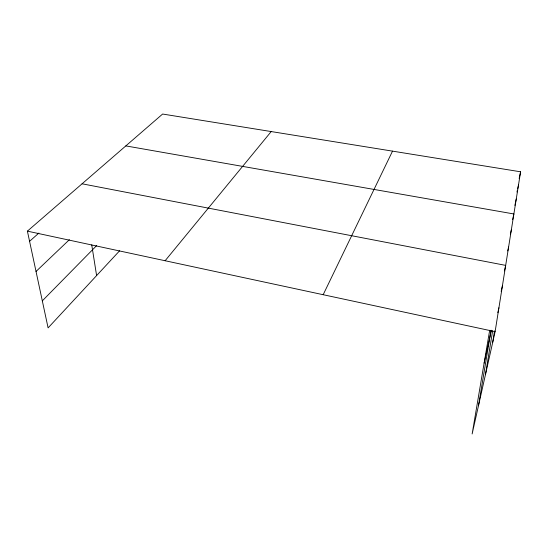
<?xml version="1.0" encoding="UTF-8"?>
<svg xmlns="http://www.w3.org/2000/svg" width="548" height="548" viewBox="0 0 548 548"><rect width="100%" height="100%" fill="white"/><g stroke="black" fill="none" stroke-linecap="round" stroke-linejoin="round"><path stroke-width="0.82" d="M492.659 342.555L494.529 330.93M489.672 330.293L472.136 433.961L495.111 331.656L520.6 171.798L162.619 114.039L27.4 231.146L48.101 327.882L119.615 250.779M485.453 374.674L492.659 330.697M478.486 405.691L491.07 330.218M519.155 178.49L520.6 171.798M516.976 192.019L517.312 190.457M517.655 188.896L518.497 184.991M514.88 205.39L516.257 199.02M512.64 219.652L513.873 213.967L125.821 145.905M510.421 234.078L511.332 229.941M507.749 250.929L508.599 247.038M484.117 363.16L491.214 330.965M504.455 270.938L505.674 265.383L82.07 183.799M501.173 291.406L502.427 285.748M497.817 312.709L498.92 307.764M323.176 294.708L392.519 151.132M165.119 260.745L271.212 131.561M42.319 300.852L96.695 245.531M36.024 271.459L69.391 239.675M29.578 241.312L38.887 233.051M27.4 231.146L495.111 331.656M91.735 244.853L96.606 275.582"/></g></svg>
